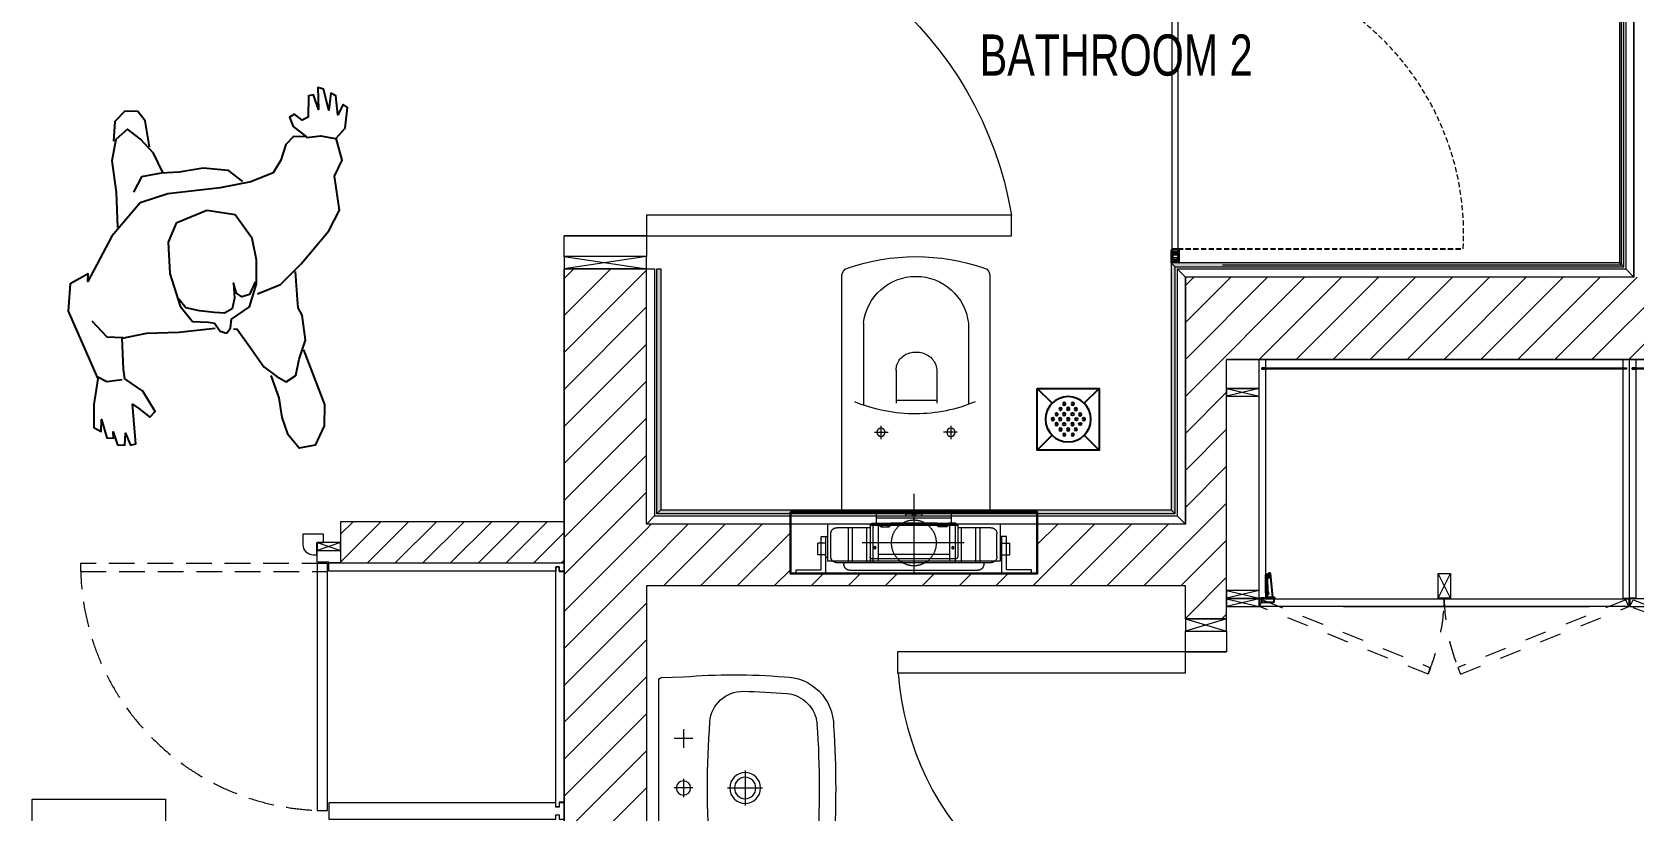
# Model space of a CAD drawing. Header units: millimetres. Extents: x -18512 to 101824, y -95768 to 52898.
# Drawn here: x 14495 to 18388, y -60894 to -59002 of the extents above; entities that cross this region are included whole.
import ezdxf

# ---------------------------------------------------------------- set-up
doc = ezdxf.new("R2010")
doc.units = ezdxf.units.MM
doc.header["$LTSCALE"] = 25
for name, pattern in [('AM_DIN_G_W050', [13.75, 9.75, -1.5, 1, -1.5]), ('CENTER2', [28.575, 19.05, -3.175, 3.175, -3.175]), ('Dash 3mm', [6, 3, -3]), ('DASHED', [0.75, 0.5, -0.25]), ('HIDDEN2', [4.7625, 3.175, -1.5875])]:
    doc.linetypes.add(name, pattern=pattern)
doc.layers.get('0').update_dxf_attribs({"color": 254, "lineweight": 0})
for name, color, linetype, lineweight in [('-cabinets', 3, 'Continuous', 9), ('-dotted line', 1, 'HIDDEN2', 0), ('3-block', 7, 'Continuous', 30), ('_FW_FUR_FIXED', 62, 'Continuous', 0), ('A-AREA-IDEN', 2, 'Continuous', 9), ('A-DOOR', 31, 'Continuous', 18), ('A200-1 Fine Outline', 8, 'Continuous', 9), ('A300-2 Openings', 4, 'Continuous', 15), ('Archi-frame', 253, 'Continuous', 9), ('FIXTURES', 8, 'Continuous', 0), ('GEB-VERDECKT', 2, 'DASHED', 0), ('hatch', 252, 'Continuous', 0), ('I-FLR-TILE', 253, 'Continuous', 9), ('I-WALL', 2, 'Continuous', 9), ('Ishtar Furniture', 3, 'Continuous', 25)]:
    doc.layers.add(name, color=color, linetype=linetype, lineweight=lineweight)
for name, color, linetype in [('AR WALL HATCH', 8, 'Continuous'), ('Detail - interior', 9, 'Continuous'), ('FLOOR DRAIN', 90, 'Continuous'), ('WD-PEOPLE', 8, 'Continuous')]:
    doc.layers.add(name, color=color, linetype=linetype)
doc.styles.add('Arial Narrow_4', font='fi_9001f.ttf', dxfattribs={"width": 0.75, "height": 147.492401})
pattern_1 = [(37.5, (15109.0198, 35539.32), (-0.16000313, 4.89413237), [0, -3.8608, 0, -4.318, 0, -4.1275]), (7.5, (15109.02, 35539.32), (4.49523283, 7.168251), [0, -2.0828, 0, -3.4798, 0, -1.3335]), (327.5, (15105.8956, 35539.32), (7.9099237, 0.01437185), [0, -1.27, 0, -4.572, 0, -5.969]), (317.5, (15105.8956, 35539.32), (7.63556452, 2.22929323), [0, -0.635, 0, -2.9972, 0, -3.429])]
pattern_2 = [(45, (15109.02, 35539.32), (-44.90128, 44.90128), [])]

# ---------------------------------------------------------------- blocks, each defined once
blk = doc.blocks.new('E  Naga_Single-Panel2 - NAGA-Maid_s Bath _WD08_-8946053-GROUND FLOOR PLAN')
at = {"layer": 'A-DOOR', "lineweight": 18}
for p, q in [((350, 749.7), (299, 749.7)), ((299, 749.7), (299, 50)), ((350, 50), (350, 749.7)), ((-350, 50), (-400, 50)), ((-350, -50), (-350, 50)), ((299, 50), (350, 50)), ((350, -50), (350, 50)), ((350, 50), (400, 50)), ((350, 50), (350, -50)), ((-350, -50), (-400, -50)), ((400, -50), (350, -50))]:
    blk.add_line(p, q, dxfattribs=at)
at = {"layer": 'A-DOOR'}
blk.add_arc((350, 50), 700, 94.1781, 180, dxfattribs=at)
blk = doc.blocks.new('M_NAGA Room Tag - Room Tag-1756429-GROUND FLOOR PLAN')
at = {"layer": 'A-AREA-IDEN'}
for p, q in [((-3.25, 1.75), (-3.25, -1.75)), ((-3.25, 1.75), (3.25, 1.75)), ((3.25, 1.75), (3.25, -1.75)), ((-3.25, -1.75), (3.25, -1.75))]:
    blk.add_line(p, q, dxfattribs=at)
blk = doc.blocks.new('dooooor')
at = {"layer": 'A-DOOR', "lineweight": 18}
for p, q in [((-1820.9, -14414.3), (-1820.9, -14464.3)), ((-1620.9, -14464.3), (-1620.9, -14414.3)), ((-1820.9, -14464.3), (-1620.9, -14464.3)), ((-1620.9, -14464.3), (-1820.9, -14464.3)), ((-1620.9, -14464.3), (-733.7, -14464.3)), ((-1620.9, -14515.3), (-1620.9, -14464.3)), ((-733.7, -14464.3), (-733.7, -14515.3)), ((-733.7, -14515.3), (-1620.9, -14515.3)), ((-1820.9, -15264.3), (-1820.9, -15314.3)), ((-1820.9, -15264.3), (-1620.9, -15264.3)), ((-1620.9, -15264.3), (-1620.9, -15314.3))]:
    blk.add_line(p, q, dxfattribs=at)
at = {"layer": 'A-DOOR'}
blk.add_arc((-1620.9, -14364.3), 900, 270, 350.3414, dxfattribs=at)
blk = doc.blocks.new('floor drain')
at = {"layer": 'FLOOR DRAIN', "linetype": 'Continuous'}
for p, q in [((-75, 75), (-38.9, 38.9)), ((75, 75), (38.9, 38.9)), ((-38.9, -38.9), (-75, -75)), ((38.9, -38.9), (75, -75))]:
    blk.add_line(p, q, dxfattribs=at)
blk.add_lwpolyline([(-75, -75), (75, -75), (75, 75), (-75, 75)], close=True, dxfattribs=at)
blk.add_circle((0, 0), 55, dxfattribs=at)
at = {"layer": 'FLOOR DRAIN', "color": 9, "linetype": 'Continuous'}
for centre in [(-9.4, 37.5), (11, 37.5), (-37.6, 0), (-28.1, 11.9), (-19.5, 0), (-18.6, 24.8), (0, 25.1), (0, 0), (10.6, 12.1), (18.3, 24.5), (38.2, 0), (-28.1, -11.9), (-18.6, -24.8), (-9.8, -12.2), (-9.4, -37.5), (0, -25.1), (11, -37.5), (18.3, -24.5), (29.1, -11.6)]:
    blk.add_circle(centre, 3.17, dxfattribs=at)
for centre, start, end in [((-9.8, 12.2), 0, 180), ((-9.8, 12.2), 180, 0), ((19.9, 0), 0, 180), ((19.9, 0), 180, 0), ((29.1, 11.6), 0, 180), ((29.1, 11.6), 180, 0), ((10.6, -12.1), 0, 180), ((10.6, -12.1), 180, 0)]:
    blk.add_arc(centre, 3.17, start, end, dxfattribs=at)
blk = doc.blocks.new('019809')
for p, q in [((-458.1, 127.6), (-259.3, 127.6)), ((-368.2, 40.8), (-371.1, 38.7)), ((-365.2, 42.7), (-368.2, 40.8)), ((-362, 44.3), (-365.2, 42.7)), ((-358.6, 45.7), (-362, 44.3)), ((-355, 46.8), (-358.6, 45.7)), ((-351.2, 47.5), (-355, 46.8)), ((-347.3, 48), (-351.2, 47.5)), ((-343.1, 48.2), (-347.3, 48)), ((-344.1, 48.2), (-264.1, 48.2)), ((-271.2, 47.2), (-271.2, -51.8)), ((-388, 3.2), (-388.1, -0.8)), ((-387.6, 7.1), (-388, 3.2)), ((-387, 11), (-387.6, 7.1)), ((-386.1, 14.7), (-387, 11)), ((-385, 18.2), (-386.1, 14.7)), ((-383.7, 21.7), (-385, 18.2)), ((-382.1, 25), (-383.7, 21.7)), ((-380.3, 28.1), (-382.1, 25)), ((-378.3, 31.1), (-380.3, 28.1)), ((-376.1, 33.8), (-378.3, 31.1)), ((-373.7, 36.4), (-376.1, 33.8)), ((-371.1, 38.7), (-373.7, 36.4)), ((-388.1, -0.8), (-388, -4.8)), ((-388, -4.8), (-387.6, -8.7)), ((-387.6, -8.7), (-386.9, -12.6)), ((-386.9, -12.6), (-386, -16.3)), ((-386, -16.3), (-384.8, -20)), ((-384.8, -20), (-383.4, -23.5)), ((-383.4, -23.5), (-381.8, -26.8)), ((-381.8, -26.8), (-379.9, -30)), ((-379.9, -30), (-377.8, -33.1)), ((-377.8, -33.1), (-375.5, -35.9)), ((-375.5, -35.9), (-372.9, -38.5)), ((-372.9, -38.5), (-370.2, -40.9)), ((-370.2, -40.9), (-367.2, -43.1)), ((-367.2, -43.1), (-364.1, -45.1)), ((-364.1, -45.1), (-360.7, -46.7)), ((-360.7, -46.7), (-357.2, -48.2)), ((-357.2, -48.2), (-353.4, -49.3)), ((-353.4, -49.3), (-349.5, -50.1)), ((-349.5, -50.1), (-345.4, -50.6)), ((-345.4, -50.6), (-341.1, -50.8)), ((-264.1, -51.8), (-340.1, -51.8)), ((-458.1, -127.6), (-260.9, -127.6))]:
    blk.add_line(p, q)
at = {"color": 8, "linetype": 'CENTER2', "ltscale": 30}
for p, q in [((-208.9, 85), (-176.5, 85)), ((-193.4, 100.5), (-193.4, 67.4)), ((-193.4, -100.5), (-193.4, -67.4)), ((-208.9, -85), (-176.5, -85))]:
    blk.add_line(p, q, dxfattribs=at)
blk.add_lwpolyline([(0, 175, 0.414214), (-5, 180), (-573.2, 180, 0.320013), (-592.1, 166.5, 0.16751), (-592.1, -166.5, 0.320013), (-573.2, -180), (-5, -180, 0.414214), (0, -175)], format="xyb", close=True)
for centre in [(-193.4, 85), (-193.4, -85)]:
    blk.add_circle(centre, 10)
for centre, radius, start, end in [((-443.5, 0), 128.5, 96.4997, 263.5003), ((-617.7, 2.2), 379.7, 359.6667, 22.6016), ((-617.7, 2.2), 379.7, 337.3984, 359.6667)]:
    blk.add_arc(centre, radius, start, end)
blk = doc.blocks.new('concealed cistern')
at = {"layer": '3-block'}
blk.add_lwpolyline([(0.3, 0.15), (0.3, 0), (-0.3, 0), (-0.3, 0.15)], close=True, dxfattribs=at)
at = {"layer": 'GEB-VERDECKT', "color": 25}
for p, q in [((-0.0925, 0.15), (-0.0925, 0.1559)), ((-0.092, 0.1559), (-0.0925, 0.1559)), ((-0.0886, 0.15), (-0.092, 0.1559)), ((0, 0.194), (0, 0)), ((-0.21, 0.12), (-0.21, 0.03)), ((-0.21, 0.12), (0.21, 0.12)), ((0.1065, 0.1175), (-0.1065, 0.1175)), ((-0.1065, 0.1175), (-0.1065, 0.041)), ((-0.1045, 0.1195), (-0.103, 0.1195)), ((-0.103, 0.1205), (-0.103, 0.1195)), ((-0.101, 0.1225), (-0.084, 0.1225)), ((-0.1, 0.1175), (-0.1, 0.0267)), ((-0.0905, 0.15), (-0.0905, 0.1225)), ((0.0905, 0.1353), (-0.0905, 0.1353)), ((0.0905, 0.1225), (-0.0905, 0.1225)), ((0.0891, 0.15), (-0.0886, 0.15)), ((-0.087, 0.1175), (-0.087, 0.03)), ((-0.082, 0.1205), (-0.082, 0.116)), ((-0.0775, 0.1225), (-0.0775, 0.116)), ((-0.0625, 0.1225), (-0.0625, 0.116)), ((-0.058, 0.1205), (-0.058, 0.116)), ((-0.056, 0.1225), (0.056, 0.1225)), ((-0.0197, 0.148), (-0.0197, 0.142)), ((0.0203, 0.148), (-0.0197, 0.148)), ((0.0203, 0.145), (-0.0197, 0.145)), ((-0.0037, 0.145), (-0.0037, 0.142)), ((0.0043, 0.145), (0.0043, 0.142)), ((0.0203, 0.148), (0.0203, 0.142)), ((0.058, 0.1205), (0.058, 0.116)), ((0.0625, 0.1225), (0.0625, 0.116)), ((0.0775, 0.1225), (0.0775, 0.116)), ((0.082, 0.1205), (0.082, 0.116)), ((0.101, 0.1225), (0.084, 0.1225)), ((0.087, 0.1175), (0.087, 0.03)), ((0.092, 0.155), (0.0891, 0.15)), ((0.0905, 0.1225), (0.0905, 0.15)), ((0.093, 0.155), (0.092, 0.155)), ((0.093, 0.15), (0.093, 0.155)), ((0.1, 0.1175), (0.1, 0.03)), ((0.103, 0.1205), (0.103, 0.1195)), ((0.1045, 0.1195), (0.103, 0.1195)), ((0.1065, 0.1175), (0.1065, 0.0267)), ((0.21, 0.12), (0.21, 0.03)), ((-0.225, 0.09), (-0.21, 0.09)), ((-0.225, 0.044), (-0.225, 0.09)), ((-0.214, 0), (-0.214, 0.09)), ((-0.202, 0.0416), (-0.202, 0.0966)), ((-0.187, 0.1116), (-0.1065, 0.1116)), ((-0.16, 0.1116), (-0.16, 0.0267)), ((-0.15, 0.1116), (-0.15, 0.0267)), ((-0.115, 0.1116), (-0.115, 0.0267)), ((-0.08, 0.114), (-0.06, 0.114)), ((0.08, 0.114), (0.06, 0.114)), ((0.1065, 0.1116), (0.187, 0.1116)), ((0.115, 0.1116), (0.115, 0.0267)), ((0.15, 0.1116), (0.15, 0.0267)), ((0.16, 0.1116), (0.16, 0.0267)), ((0.202, 0.0416), (0.202, 0.0966)), ((0.225, 0.09), (0.21, 0.09)), ((0.214, 0), (0.214, 0.09)), ((0.225, 0.044), (0.225, 0.09)), ((-0.214, 0.074), (-0.233, 0.074)), ((-0.233, 0.046), (-0.233, 0.074)), ((-0.214, 0.046), (-0.233, 0.046)), ((-0.225, 0.009), (-0.225, 0.046)), ((-0.214, 0.04), (-0.21, 0.04)), ((-0.1223, 0.0746), (0.1255, 0.0746)), ((0.087, 0.0475), (-0.087, 0.0475)), ((0.214, 0.04), (0.21, 0.04)), ((0.214, 0.074), (0.233, 0.074)), ((0.214, 0.046), (0.233, 0.046)), ((0.225, 0.009), (0.225, 0.046)), ((0.233, 0.046), (0.233, 0.074)), ((-0.286, 0), (-0.286, 0.009)), ((-0.286, 0.009), (-0.225, 0.009)), ((-0.21, 0.03), (-0.1964, 0.03)), ((-0.1964, 0.03), (0.1964, 0.03)), ((0.187, 0.0267), (-0.187, 0.0267)), ((-0.17, 0.0267), (-0.17, 0.023)), ((0.155, 0.008), (-0.155, 0.008)), ((-0.1015, 0.036), (0.1015, 0.036)), ((-0.1, 0.036), (-0.1, 0.0267)), ((0.1, 0.036), (0.1, 0.0267)), ((0.17, 0.0267), (0.17, 0.023)), ((0.1964, 0.03), (0.21, 0.03)), ((0.286, 0.009), (0.225, 0.009)), ((0.286, 0), (0.286, 0.009)), ((-0.286, 0), (-0.214, 0)), ((0.286, 0), (0.214, 0))]:
    blk.add_line(p, q, dxfattribs=at)
for centre, radius in [((0, 0.0746), 0.055), ((-0.0945, 0.063), 0.0025), ((0.0945, 0.063), 0.0025)]:
    blk.add_circle(centre, radius, dxfattribs=at)
for centre, radius, start, end in [((-0.1045, 0.1175), 0.002, 90, 180), ((-0.101, 0.1205), 0.002, 90, 180), ((-0.084, 0.1205), 0.002, 0, 90), ((-0.056, 0.1205), 0.002, 90, 180), ((0.056, 0.1205), 0.002, 0, 90), ((0.084, 0.1205), 0.002, 90, 180), ((0.101, 0.1205), 0.002, 0, 90), ((0.1045, 0.1175), 0.002, 0, 90), ((-0.187, 0.0966), 0.015, 90, 180), ((-0.08, 0.116), 0.002, 180, 270), ((-0.0795, 0.116), 0.002, 270, 0), ((-0.0605, 0.116), 0.002, 180, 270), ((-0.06, 0.116), 0.002, 270, 0), ((0.06, 0.116), 0.002, 180, 270), ((0.0605, 0.116), 0.002, 270, 0), ((0.0795, 0.116), 0.002, 180, 270), ((0.08, 0.116), 0.002, 270, 0), ((0.187, 0.0966), 0.015, 0, 90), ((-0.187, 0.0416), 0.015, 180, 270), ((-0.1015, 0.041), 0.005, 180, 270), ((0.1015, 0.041), 0.005, 270, 0), ((0.187, 0.0416), 0.015, 270, 0), ((-0.155, 0.023), 0.015, 180, 270), ((0.155, 0.023), 0.015, 270, 0)]:
    blk.add_arc(centre, radius, start, end, dxfattribs=at)
blk = doc.blocks.new('231055')
at = {"color": 8, "linetype": 'AM_DIN_G_W050', "ltscale": 2}
for p, q in [((-120, -82.5), (-120, -37.5)), ((0, -82.5), (0, -37.5)), ((120, -82.5), (120, -37.5)), ((-142.5, -60), (-97.5, -60)), ((-22.5, -60), (22.5, -60)), ((142.5, -60), (97.5, -60)), ((0, -167.5), (0, -252.5)), ((-42.5, -210), (42.5, -210))]:
    blk.add_line(p, q, dxfattribs=at)
blk.add_lwpolyline([(270, -60), (268.1, -6.8, 0.404026), (261.1, 0), (-261.1, 0, 0.404026), (-268.1, -6.8), (-270, -60, 0.040816), (-270, -305, 0.414214), (-150, -425, 0.033117), (153.9, -424.9, 0.404613), (270, -305, 0.040816)], format="xyb", close=True)
for centre, radius in [((0, -60), 17.5), ((0, -210), 37.5), ((0, -210), 26)]:
    blk.add_circle(centre, radius)
for centre, radius, start, end in [((-154.8, -204.1), 80, 94.1175, 180.8964), ((1.5, -2375.5), 2257, 85.9607, 94.1175), ((154.8, -203.9), 80, 359.1123, 85.9607), ((1228.1, -182.5), 1463.1, 180.8964, 185.0709), ((-1228.1, -182.5), 1463.1, 354.9205, 359.1123), ((-149.6, -304.8), 80, 185.0709, 266.0209), ((149.6, -305), 80, 273.9004, 354.9205), ((1.5, 1867), 2257, 266.0209, 273.9004)]:
    blk.add_arc(centre, radius, start, end)
blk = doc.blocks.new('FULL OVERLAY HINGE')
at = {"color": 252, "ltscale": 10}
for p, q in [((-8.7, 4.1), (-8.7, -7.6)), ((-6.5, 2.9), (-6.5, -7.6)), ((-6.5, -0.6), (-8.7, -0.6)), ((-6.5, -4.3), (-8.7, -4.3)), ((-7.7, -8.6), (-7.5, -8.6))]:
    blk.add_line(p, q, dxfattribs=at)
at = {"layer": 'Ishtar Furniture', "color": 252, "ltscale": 10}
for p, q in [((-11, 3.8), (-17, -55)), ((-4, 1.4), (-9.5, 4.6)), ((0, 0), (-3, 0)), ((0, 0), (0, -44)), ((-7.7, -8.6), (-7.5, -8.6)), ((-3, -0.3), (-5.5, -47)), ((-3, -0.3), (-3, -44)), ((-22, -56), (-22, -57)), ((-22, -57), (-5, -57)), ((-22, -57), (11, -57)), ((-21, -55), (-10, -55)), ((-20, -57), (-20, -67)), ((-20, -67), (11, -67)), ((-17, -55), (-4, -55)), ((-9, -56), (-9, -57)), ((-5.5, -47), (-4, -47)), ((-5.3, -44), (-3, -44)), ((-4, -47), (-4, -55)), ((0, -44), (-3, -44)), ((11, -57), (11, -67))]:
    blk.add_line(p, q, dxfattribs=at)
blk.add_circle((-7.4, -45.2), 1, dxfattribs=at)
for centre, radius, start, end in [((-10, 3.7), 1, 60.2447, 176.5754), ((-5, -0.3), 2, 0, 60.2447), ((-7.7, -7.6), 1, 180, 270), ((-7.5, -7.6), 1, 270, 360), ((-21, -56), 1, 90, 180), ((-10, -56), 1, 0, 90)]:
    blk.add_arc(centre, radius, start, end, dxfattribs=at)
blk = doc.blocks.new('A$C777636C6')
for points in [[(0.2125, 0.6175), (0.2142, 0.6672), (0.2039, 0.6878), (0.1799, 0.693), (0.1577, 0.6775), (0.1474, 0.6415)], [(0.3599, 0.3036), (0.4062, 0.3122), (0.4524, 0.3431), (0.5159, 0.3945), (0.5433, 0.4288), (0.5467, 0.494), (0.5673, 0.5214), (0.5638, 0.5643), (0.5844, 0.5798), (0.5964, 0.6175), (0.5896, 0.6244), (0.5758, 0.6072), (0.5793, 0.6432), (0.5707, 0.6501), (0.5604, 0.6192), (0.5587, 0.6604), (0.5484, 0.6655), (0.5416, 0.6244), (0.5381, 0.6535), (0.5279, 0.6535), (0.5193, 0.6141), (0.5073, 0.6106), (0.4953, 0.6244), (0.485, 0.6209), (0.4884, 0.6021), (0.509, 0.578), (0.485, 0.5832), (0.4679, 0.5712), (0.4524, 0.5437), (0.4336, 0.5232), (0.389, 0.5146), (0.3291, 0.5146), (0.2297, 0.5232), (0.1748, 0.5163), (0.1097, 0.4648), (0.048, 0.3894), (0.0514, 0.4031), (0.0137, 0.3911), (0, 0.3413), (0.0171, 0.2642), (0.0308, 0.2041), (0.0137, 0.1578), (0.0051, 0.1149), (0.0171, 0.1046), (0.0223, 0.1269), (0.0257, 0.0909), (0.0377, 0.0875), (0.0394, 0.0995), (0.0428, 0.0738), (0.0566, 0.0703), (0.0617, 0.0926), (0.0668, 0.0686), (0.0771, 0.0686), (0.0857, 0.1441), (0.096, 0.1338), (0.1131, 0.1132), (0.1251, 0.1218), (0.1097, 0.1647), (0.0805, 0.1938), (0.0823, 0.2127), (0.0908, 0.271), (0.1388, 0.271), (0.1988, 0.2607), (0.2683, 0.2547)], [(0.2279, 0.5643), (0.2177, 0.6038), (0.1988, 0.6347), (0.1782, 0.6587), (0.1525, 0.6432), (0.1371, 0.6055), (0.1337, 0.5455), (0.1234, 0.4786)], [(0.3736, 0.518), (0.3513, 0.5437), (0.3051, 0.5575), (0.2588, 0.5592), (0.2245, 0.5643), (0.1868, 0.5643), (0.1662, 0.5386)], [(0.509, 0.5763), (0.5364, 0.5746), (0.5621, 0.5643)], [(0.0925, 0.271), (0.0634, 0.2779), (0.0411, 0.3139)], [(0.36, 0.3268), (0.3445, 0.3053), (0.3291, 0.3036), (0.3205, 0.3122), (0.3188, 0.3322), (0.3153, 0.3036), (0.3068, 0.2847), (0.2913, 0.2796), (0.2725, 0.2847), (0.2451, 0.2933), (0.2211, 0.3036), (0.2108, 0.3225)], [(0.3018, 0.2471), (0.3085, 0.2453), (0.3256, 0.2075), (0.3445, 0.1647), (0.365, 0.1424), (0.3805, 0.1286), (0.401, 0.1372), (0.413, 0.1664), (0.4319, 0.199), (0.4353, 0.247), (0.4302, 0.2624), (0.4319, 0.2779), (0.4387, 0.331)], [(0.0291, 0.2093), (0.0463, 0.1955), (0.0754, 0.1938)], [(0.425, 0.1818), (0.4439, 0.072), (0.4353, 0.0326), (0.4113, 0), (0.3805, 0), (0.365, 0.0292), (0.3599, 0.0635), (0.3616, 0.1012), (0.3548, 0.1458)]]:
    blk.add_lwpolyline(points)
blk.add_lwpolyline([(0.2879, 0.2412), (0.297, 0.2498), (0.3021, 0.2659), (0.3399, 0.2819), (0.3616, 0.3225), (0.3702, 0.3671), (0.3702, 0.4082), (0.3472, 0.4592), (0.2964, 0.4775), (0.2343, 0.4654), (0.212, 0.4328), (0.2039, 0.3739), (0.2108, 0.3087), (0.2285, 0.2756), (0.2576, 0.2688), (0.2684, 0.2648), (0.2765, 0.2476)], close=True)

msp = doc.modelspace()

# ---------------------------------------------------------------- hatches: boundary and pattern name
at = {"layer": 'AR WALL HATCH', "lineweight": 5, "ltscale": 25}
h = msp.add_hatch(dxfattribs=at)
h.set_pattern_fill('ANSI31', color=256, scale=20, style=0)
h.set_pattern_definition(pattern_2)
h.paths.add_polyline_path([(15788.1, -59577.4), (15986.6, -59577.1), (15988.1, -59871.9), (15788.1, -59871.9)])
h.paths.add_polyline_path([(15988.1, -58617.4), (15788.1, -58617.4), (15788.1, -58507.4), (15988.1, -58507.4)])
h = msp.add_hatch(dxfattribs=at)
h.set_pattern_fill('ANSI31', color=256, scale=20, style=0)
h.set_pattern_definition(pattern_2)
h.paths.add_polyline_path([(20388.1, -59647.4), (20288.1, -59647.4), (20288.1, -59647.2), (18538.4, -59647.5), (18538.4, -59597.4), (18408.4, -59597.4), (18388.1, -59597.4), (17298.1, -59597.4), (17298.1, -60197.4), (16938.1, -60197.4), (16938.1, -60317.4), (16338.1, -60317.4), (16338.1, -60197.4), (15988.1, -60197.4), (15988.1, -60347.4), (17298.1, -60347.4), (17298.7, -60427.5), (17398.1, -60427.4), (17398.1, -59797.4), (18388.1, -59797.4), (18388.1, -59797.4), (20288.1, -59797.4), (20288.1, -59797.4), (20388.1, -59797.4)])
h = msp.add_hatch(dxfattribs=at)
h.set_pattern_fill('ANSI31', color=256, scale=20, style=0)
h.set_pattern_definition(pattern_2)
h.paths.add_polyline_path([(15888.1, -59871.9), (15988.1, -59871.9), (15988.1, -62602.4), (15788.1, -62602.4), (15788.1, -59871.9)], flags=0)
at = {"layer": 'AR WALL HATCH', "lineweight": 5}
h = msp.add_hatch(dxfattribs=at)
h.set_pattern_fill('ANSI31', color=256, scale=15, angle=90, style=0)
h.set_pattern_definition([(225, (-109245.14, -124499.545), (33.67596, -33.67596), [])])
h.paths.add_polyline_path([(15245.1, -60191.4), (15788.1, -60191.4), (15788.1, -60291.4), (15245.1, -60291.4)])
at = {"layer": 'hatch', "lineweight": 9, "ltscale": 25}
h = msp.add_hatch(dxfattribs=at)
h.set_pattern_fill('AR-SAND', color=256, scale=0.1, style=0)
h.set_pattern_definition(pattern_1)
h.paths.add_polyline_path([(18353.1, -59562.4), (18363.1, -59572.4), (18363.1, -58072.4), (18353.1, -58082.4)])
h = msp.add_hatch(dxfattribs=at)
h.set_pattern_fill('AR-SAND', color=256, scale=0.1, style=0)
h.set_pattern_definition([(322.5, (15424.0198, 4320.726), (-0.16000313, -4.89413237), [0, -3.8608, 0, -4.318, 0, -4.1275]), (352.5, (15424.02, 4320.726), (4.4952328, -7.168251), [0, -2.0828, 0, -3.4798, 0, -1.3335]), (32.5, (15420.8956, 4320.726), (7.9099237, -0.01437185), [0, -1.27, 0, -4.572, 0, -5.969]), (42.5, (15420.8956, 4320.726), (7.6355645, -2.2292932), [0, -0.635, 0, -2.9972, 0, -3.429])])
h.paths.add_polyline_path([(18353.1, -59562.4), (17263.1, -59562.4), (17273.1, -59572.4), (18363.1, -59572.4)])
h = msp.add_hatch(dxfattribs=at)
h.set_pattern_fill('AR-SAND', color=256, scale=0.1, style=0)
h.set_pattern_definition(pattern_1)
h.paths.add_polyline_path([(17263.1, -60162.4), (17273.1, -60172.4), (17273.1, -59572.4), (17263.1, -59562.4)])
h = msp.add_hatch(dxfattribs=at)
h.set_pattern_fill('AR-SAND', color=256, scale=0.1, style=0)
h.set_pattern_definition([(142.5, (18177.168, 35539.32), (0.16000313, 4.89413237), [0, -3.8608, 0, -4.318, 0, -4.1275]), (172.5, (18177.168, 35539.32), (-4.49523283, 7.168251), [0, -2.0828, 0, -3.4798, 0, -1.3335]), (212.5, (18180.292, 35539.32), (-7.9099237, 0.01437185), [0, -1.27, 0, -4.572, 0, -5.969]), (222.5, (18180.292, 35539.32), (-7.63556452, 2.22929323), [0, -0.635, 0, -2.9972, 0, -3.429])])
h.paths.add_polyline_path([(16023.1, -60162.4), (16013.1, -60172.4), (16013.1, -59577.4), (16023.1, -59577.4)])
h = msp.add_hatch(dxfattribs=at)
h.set_pattern_fill('AR-SAND', color=256, scale=0.1, angle=-90, style=0)
h.set_pattern_definition([(52.5, (31532.3908, 19115.949), (4.89413237, -0.16000313), [0, -3.8608, 0, -4.318, 0, -4.1275]), (82.5, (31532.391, 19115.949), (7.168251, 4.49523283), [0, -2.0828, 0, -3.4798, 0, -1.3335]), (122.5, (31532.3908, 19112.8246), (0.01437185, 7.9099237), [0, -1.27, 0, -4.572, 0, -5.969]), (132.5, (31532.391, 19112.8246), (2.22929323, 7.6355645), [0, -0.635, 0, -2.9972, 0, -3.429])])
h.paths.add_polyline_path([(17263.1, -60162.4), (17273.1, -60172.4), (16013.1, -60172.4), (16023.1, -60162.4)])

# ---------------------------------------------------------------- linework, layer by layer
at = {"layer": '-cabinets'}
for p, q in [((18376.9, -60377.4), (18376.9, -59797.4)), ((18376.9, -60377.4), (18376.9, -59797.4)), ((17398.1, -59867.4), (17476.9, -59867.4)), ((17682.2, -60397.4), (17900.9, -60397.4)), ((17902.9, -60397.4), (18280.3, -60397.4))]:
    msp.add_line(p, q, dxfattribs=at)
at = {"layer": '-cabinets', "color": 1}
for p, q in [((17476.9, -59867.4), (17398.1, -59886.4)), ((17398.1, -59867.4), (17476.9, -59886.4)), ((17911.9, -60377.4), (17941.9, -60317.4)), ((17476.9, -60378.4), (17397.9, -60397.4)), ((17476.9, -60358.4), (17398.1, -60377.4)), ((17398.1, -60358.4), (17476.9, -60377.4)), ((17398.1, -60378.4), (17476.9, -60397.4))]:
    msp.add_line(p, q, dxfattribs=at)
at = {"layer": '-cabinets'}
for points in [[(17492.9, -59820.6), (17492.9, -60377.4), (17476.9, -60377.4), (17476.9, -59797.4), (17492.9, -59797.4), (17492.9, -59817.4), (17483.9, -59817.4), (17483.9, -59820.6), (17492.9, -59820.6)], [(18360.9, -59820.6), (18360.9, -60377.4), (18376.9, -60377.4), (18376.9, -59797.4), (18360.9, -59797.4), (18360.9, -59817.4), (18369.9, -59817.4), (18369.9, -59820.6), (18360.9, -59820.6)], [(18392.9, -59820.6), (18392.9, -60377.4), (18376.9, -60377.4), (18376.9, -59797.4), (18392.9, -59797.4), (18392.9, -59817.4), (18383.9, -59817.4), (18383.9, -59820.6), (18392.9, -59820.6)]]:
    msp.add_lwpolyline(points, dxfattribs=at)
at = {"layer": '-cabinets', "color": 1}
for points in [[(18369.9, -59820.6), (17483.9, -59820.6), (17483.9, -59817.4), (18369.9, -59817.4), (18369.9, -59820.6)], [(19569.9, -59820.6), (18383.9, -59820.6), (18383.9, -59817.4), (19569.9, -59817.4), (19569.9, -59820.6)]]:
    msp.add_lwpolyline(points, close=True, dxfattribs=at)
at = {"layer": '-cabinets'}
for points in [[(17398.1, -59886.4), (17476.9, -59886.4), (17476.9, -59867.4), (17398.1, -59867.4)], [(17911.9, -60317.4), (17941.9, -60317.4), (17941.9, -60377.4), (17911.9, -60377.4)], [(17398.1, -60377.4), (17476.9, -60377.4), (17476.9, -60358.4), (17398.1, -60358.4)], [(17398.1, -60397.4), (17476.9, -60397.4), (17476.9, -60378.4), (17398.1, -60378.4)], [(17925.9, -60397.4), (17477.9, -60397.4), (17477.9, -60378.4), (17925.9, -60378.4)], [(18375.9, -60397.4), (17927.9, -60397.4), (17927.9, -60378.4), (18375.9, -60378.4)], [(18975.9, -60378.4), (18377.9, -60378.4), (18377.9, -60397.4), (18975.9, -60397.4)]]:
    msp.add_lwpolyline(points, close=True, dxfattribs=at)
at = {"layer": '-cabinets', "color": 1}
msp.add_lwpolyline([(17941.9, -60377.4), (17911.9, -60317.4)], dxfattribs=at)
at = {"layer": '-dotted line', "linetype": 'Dash 3mm', "ltscale": 0.7}
for points in [[(17485.6, -60381.1), (17894, -60546), (17887.8, -60561.6), (17477.9, -60397.4)], [(18368.2, -60381.1), (17960, -60545.8), (17966.2, -60561.6), (18375.9, -60397.4)], [(18385.9, -60381.2), (18936.4, -60584.1), (18928.1, -60600.2), (18377.9, -60397.4)]]:
    msp.add_lwpolyline(points, close=True, dxfattribs=at)
for centre, start, end in [((17454, -60370.8), 336.4755, 359.2014), ((18400, -60370.8), 180.7986, 203.5245)]:
    msp.add_arc(centre, 473.1, start, end, dxfattribs=at)
at = {"color": 252, "lineweight": 9}
for p, q in [((18358.1, -59567.4), (18358.1, -58077.4)), ((17388.1, -59567.4), (18358.1, -59567.4))]:
    msp.add_line(p, q, dxfattribs=at)
at = {"layer": '_FW_FUR_FIXED'}
for p, q in [((15245.1, -60241.4), (15188.1, -60261.4)), ((15188.1, -60241.4), (15245.1, -60261.4))]:
    msp.add_line(p, q, dxfattribs=at)
msp.add_lwpolyline([(15203.1, -60241.4), (15203.1, -60221.4), (15153.1, -60221.4), (15153.1, -60246.4, 0.414214), (15178.1, -60271.4), (15187.1, -60271.4), (15187.1, -60241.4)], format="xyb", close=True, dxfattribs=at)
for points in [[(15188.1, -60241.4), (15188.1, -60261.4), (15245.1, -60261.4), (15245.1, -60241.4)], [(15216.1, -60289.4), (15188.1, -60289.4), (15188.1, -60261.4), (15245.1, -60261.4), (15245.1, -60289.4), (15245.1, -60291.4), (15216.1, -60291.4)], [(15188.1, -60292.4), (15188.1, -60892.4), (15213.1, -60892.4), (15213.1, -60292.4)], [(15188.1, -60292.4), (15188.1, -60892.4), (15213.1, -60892.4), (15213.1, -60292.4)], [(15788.1, -60291.4), (15788.1, -60311.4), (15776.3, -60311.4), (15776.3, -60300.9), (15767.8, -60300.9), (15767.8, -60311.4), (15216.1, -60311.4), (15216.1, -60291.4)], [(15768.1, -60883.9), (15768.1, -60300.9), (15776.1, -60300.9), (15776.1, -60311.9), (15788.1, -60311.9), (15788.1, -60872.9), (15776.1, -60872.9), (15776.1, -60883.9)], [(15788.1, -60913.9), (15788.1, -60873.9), (15776.3, -60873.9), (15776.3, -60884.4), (15767.8, -60884.4), (15767.8, -60873.9), (15216.1, -60873.9), (15216.1, -60913.9), (15767.8, -60913.9), (15767.8, -60903.4), (15776.3, -60903.4), (15776.3, -60913.9)]]:
    msp.add_lwpolyline(points, close=True, dxfattribs=at)
at = {"layer": '_FW_FUR_FIXED', "color": 9, "linetype": 'DASHED', "ltscale": 5}
msp.add_lwpolyline([(14613.1, -60312.4), (15213.1, -60312.4), (15213.1, -60292.4), (14613.1, -60292.4)], close=True, dxfattribs=at)
msp.add_arc((15210.3, -60295.6), 597.2, 179.6889, 267.8734, dxfattribs=at)
at = {"layer": 'A200-1 Fine Outline', "lineweight": 0}
for p, q in [((17263.1, -59532.4), (17263.1, -59560.3, 0)), ((17283.1, -59532.4), (17283.1, -59560.3, 0))]:
    msp.add_line(p, q, dxfattribs=at)
at = {"layer": 'A300-2 Openings', "color": 2, "lineweight": 0}
for p, q in [((17265.6, -59498.3, 0), (17265.6, -58858.3, 0)), ((17280.6, -59498.3, 0), (17280.6, -58858.3, 0)), ((17265.6, -59527.3, 0), (17265.6, -59498.3, 0)), ((17280.6, -59527.3, 0), (17280.6, -59498.3, 0)), ((17263.1, -59531.3, 0), (17263.1, -59560.3, 0)), ((17263.1, -59562.4), (17263.1, -59532.4)), ((17263.1, -59532.4), (17266.1, -59532.4)), ((17263.1, -59560.3, 0), (17266.1, -59560.3, 0)), ((17282.1, -59530.3, 0), (17264.1, -59530.3, 0)), ((17282.1, -59562.4), (17264.1, -59562.4)), ((17266.1, -59532.4), (17266.1, -59558.4)), ((17266.1, -59560.3, 0), (17266.1, -59534.3, 0)), ((17266.1, -59538.3, 0), (17280.1, -59538.3, 0)), ((17266.1, -59554.4), (17280.1, -59554.4)), ((17279.6, -59528.3, 0), (17266.6, -59528.3, 0)), ((17267.1, -59533.3, 0), (17279.1, -59533.3, 0)), ((17267.1, -59543.3, 0), (17267.1, -59549.4)), ((17267.1, -59543.3, 0), (17279.1, -59543.3, 0)), ((17267.1, -59549.4), (17279.1, -59549.4)), ((17267.1, -59559.4), (17279.1, -59559.4)), ((17279.1, -59543.3, 0), (17279.1, -59549.4)), ((17280.1, -59554.4), (17280.1, -59532.4)), ((17283.1, -59532.4), (17280.1, -59532.4)), ((17280.1, -59534.3, 0), (17280.1, -59538.3, 0)), ((17280.1, -59538.3, 0), (17280.1, -59560.3, 0)), ((17280.1, -59558.4), (17280.1, -59554.4)), ((17283.1, -59560.3, 0), (17280.1, -59560.3, 0)), ((17283.1, -59531.3, 0), (17283.1, -59560.3, 0)), ((17283.1, -59561.4), (17283.1, -59532.4))]:
    msp.add_line(p, q, dxfattribs=at)
at = {"layer": 'A300-2 Openings', "color": 1, "lineweight": 0}
for p, q in [((17279.8, -59533.6, 0), (17266.1, -59538.3, 0)), ((17279.8, -59559.1), (17266.1, -59554.4)), ((17280.1, -59538.3, 0), (17266.4, -59533.6, 0)), ((17280.1, -59554.4), (17266.4, -59559.1))]:
    msp.add_line(p, q, dxfattribs=at)
at = {"layer": 'A300-2 Openings', "color": 2, "lineweight": 0}
for centre, start, end in [((17264.1, -59531.3, 0), 90.0001, 180), ((17264.1, -59561.4), 180, 269.9999), ((17266.6, -59527.3, 0), 180, 269.9999), ((17267.1, -59534.3, 0), 90, 180), ((17267.1, -59558.4), 180, 270), ((17279.1, -59534.3, 0), 0, 90), ((17279.1, -59558.4), 270, 0), ((17279.6, -59527.3, 0), 269.9999, 0), ((17282.1, -59531.3, 0), 0, 90.0001), ((17282.1, -59561.4), 269.9999, 0)]:
    msp.add_arc(centre, 1, start, end, dxfattribs=at)
at = {"layer": 'A300-2 Openings', "color": 1, "lineweight": 0}
msp.add_ellipse((17273, -59541.2, 0), major_axis=(6.67, 0), ratio=0.306216, start_param=1.570796326794809, end_param=7.853981633974392, dxfattribs=at)
at = {"layer": 'A300-2 Openings', "color": 1, "lineweight": 0, "extrusion": (0, 0, -1)}
msp.add_ellipse((17273, -59551.4), major_axis=(-6.67, 0), ratio=0.306216, dxfattribs=at)
at = {"layer": 'Archi-frame', "color": 252}
for points in [[(15988.1, -59547.4), (15788.1, -59577.4)], [(15788.1, -59547.4), (15988.1, -59577.4)], [(17398.1, -60427.4), (17298.1, -60457.4)], [(17298.1, -60427.5), (17398.1, -60457.4)]]:
    msp.add_lwpolyline(points, dxfattribs=at)
for points in [[(15988.1, -59547.4), (15788.1, -59547.4), (15788.1, -59577.4), (15988.1, -59577.4)], [(17398.1, -60427.4), (17298.1, -60427.4), (17298.1, -60457.4), (17398.1, -60457.4)]]:
    msp.add_lwpolyline(points, close=True, dxfattribs=at)
at = {"layer": 'Detail - interior', "color": 8, "linetype": 'DASHED'}
msp.add_line((17279.7, -59528.3, 0), (17973.1, -59528.3, 0), dxfattribs=at)
at = {"layer": 'Detail - interior', "color": 8, "linetype": 'DASHED', "lineweight": 0}
msp.add_arc((17309.5, -59491.9, 0), 664.6, 356.8595, 93.1407, dxfattribs=at)
at = {"layer": 'I-FLR-TILE', "lineweight": 9}
for points in [[(18353.1, -59562.4), (18363.1, -59572.4), (18363.1, -58072.4), (18353.1, -58082.4)], [(18388.1, -58047.4), (18368.1, -58067.4), (18368.1, -59577.4), (18388.1, -59597.4)], [(18353.1, -59562.4), (17263.1, -59562.4), (17273.1, -59572.4), (18363.1, -59572.4)], [(17263.1, -60162.4), (17273.1, -60172.4), (17273.1, -59572.4), (17263.1, -59562.4)], [(16008.1, -60177.4), (15988.1, -60197.4), (15988.1, -59577.4), (16008.1, -59577.4)], [(16023.1, -60162.4), (16013.1, -60172.4), (16013.1, -59577.4), (16023.1, -59577.4)], [(18388.1, -59597.4), (17298.1, -59597.4), (17278.1, -59577.4), (18368.1, -59577.4)], [(17278.1, -60177.4), (17298.1, -60197.4), (17298.1, -59597.4), (17278.1, -59577.4)], [(17278.1, -60177.4), (17298.1, -60197.4), (15988.1, -60197.4), (16008.1, -60177.4)], [(17263.1, -60162.4), (17273.1, -60172.4), (16013.1, -60172.4), (16023.1, -60162.4)]]:
    msp.add_lwpolyline(points, close=True, dxfattribs=at)
at = {"layer": 'I-WALL'}
for p, q in [((15788.1, -59577.4), (15788.1, -63302.4)), ((15788.1, -62702.4), (15788.1, -59577.4)), ((17398.1, -60427.4), (17398.1, -59797.4)), ((17398.1, -59797.4), (18388.1, -59797.4)), ((20288.1, -59797.4), (17398.1, -59797.4)), ((17398.1, -60437.4), (17398.1, -59797.4)), ((17398.1, -60427.4), (17398.1, -59797.4)), ((17398.1, -59797.4), (18388.1, -59797.4)), ((18388.1, -59797.4), (20288.1, -59797.4)), ((15788.1, -60291.4), (15788.1, -62752.4)), ((17298.1, -60427.4), (17398.1, -60427.4)), ((17298.1, -60427.4), (17398.1, -60427.4)), ((17298.1, -60427.4), (17398.1, -60427.4))]:
    msp.add_line(p, q, dxfattribs=at)
for points in [[(18388.1, -58047.4), (18388.1, -59597.4), (17298.1, -59597.4), (17298.1, -60197.4), (16938.1, -60197.4)], [(16338.1, -60197.4), (15988.1, -60197.4), (15988.1, -59577.4), (15788.1, -59577.4)], [(15788.1, -60191.4), (15245.1, -60191.4), (15245.1, -60291.4), (15788.1, -60291.4)], [(17298.1, -60427.4), (17298.1, -60347.4), (15988.1, -60347.4), (15988.1, -63202.4)]]:
    msp.add_lwpolyline(points, dxfattribs=at)

# ---------------------------------------------------------------- block references
at = {"xscale": -1, "rotation": 180}
msp.add_blockref('dooooor', (17609, -73961.6), dxfattribs=at)
at = {"color": 252, "lineweight": 9, "extrusion": (0, 0, -1), "zscale": -1, "rotation": 270}
for name, p in [('019809', (-16643.1, -60167.4)), ('231055', (-16018.1, -60838.1))]:
    msp.add_blockref(name, p, dxfattribs=at)
at = {"color": 252, "lineweight": 5, "extrusion": (0, 0, -1), "zscale": -1, "rotation": 180}
msp.add_blockref('floor drain', (-17013.1, -59942.4), dxfattribs=at)
at = {"color": 252, "lineweight": 9, "extrusion": (0, 0, -1), "xscale": 1000.0125, "yscale": 1000.0125, "zscale": -1000.0125}
msp.add_blockref('concealed cistern', (-16638.1, -60317.4), dxfattribs=at)
at = {"layer": 'A-AREA-IDEN', "lineweight": 18, "xscale": -49.99999999999998, "yscale": 49.99999999999998, "zscale": 49.99999999999998, "rotation": 180}
msp.add_blockref('M_NAGA Room Tag - Room Tag-1756429-GROUND FLOOR PLAN', (14657.8, -60952.9, 0), dxfattribs=at)
at = {"layer": 'A-DOOR', "rotation": 89.99999999999993}
msp.add_blockref('E  Naga_Single-Panel2 - NAGA-Maid_s Bath _WD08_-8946053-GROUND FLOOR PLAN', (17348.1, -60857.4), dxfattribs=at)
at = {"layer": 'FIXTURES', "ltscale": 10, "xscale": -1}
msp.add_blockref('FULL OVERLAY HINGE', (17492.9, -60320.4), dxfattribs=at)
at = {"layer": 'WD-PEOPLE', "xscale": 1278.142310049473, "yscale": 1278.142310049473, "zscale": 1278.142310049473, "rotation": 11.22664301267791}
msp.add_blockref('A$C777636C6', (14667.5, -60107.6), dxfattribs=at)

# ---------------------------------------------------------------- texts
at = {"layer": 'A-AREA-IDEN', "lineweight": 18, "insert": (17129.8, -59109.2), "char_height": 100, "width": 747, "attachment_point": 8, "line_spacing_factor": 0.968573, "style": 'Arial Narrow_4'}
msp.add_mtext('BATHROOM 2', dxfattribs=at)

doc.saveas('drawing.dxf')
